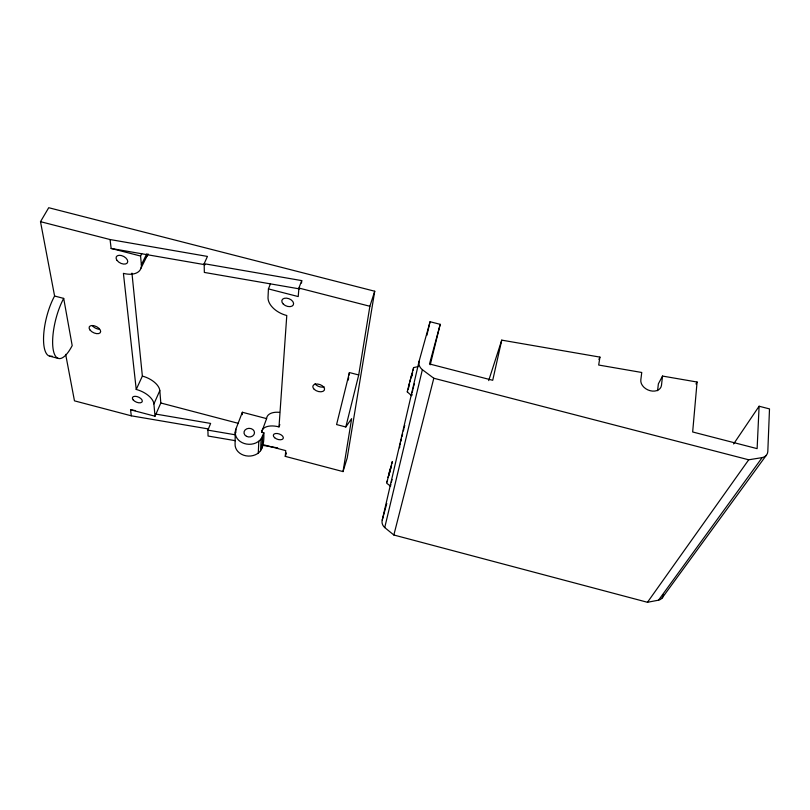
<?xml version="1.0" encoding="UTF-8"?>
<svg xmlns="http://www.w3.org/2000/svg" width="810" height="810" viewBox="0 0 810 810"><rect width="100%" height="100%" fill="white"/><g stroke="black" fill="none" stroke-linecap="round" stroke-linejoin="round"><path stroke-width="1.21" d="M235.234 432.105L235.082 444.022A13.78 11.461 1.3 0 0 241.512 454.278A13.78 11.461 1.3 0 0 255.352 454.785C263.949 451.231 263.999 440.64 263.858 432.824L261.61 432.236L266.601 418.618A17.273 9.487 19.3 0 1 279.541 412.351M235.821 432.722L235.872 429.138L242.352 412.26L266.601 418.618M242.301 414.679L242.352 412.26M258.289 453.053L258.815 441.237L261.134 438.919L263.858 432.824M430.231 364.814L440.205 324.334L430.069 321.732L419.094 361.27L382.229 520.121A8.718 7.553 14.4 0 0 384.73 527.573L393.852 535.005L647.463 602.286L658.55 600.169L762.149 457.609A11.36 8.292 29.7 0 0 767.819 451.403L769.5 408.908L759.102 406.235L757.127 448.639L692.661 431.973L697.076 382.026L662.519 376.063L658.378 383.839L657.588 390.683M260.577 450.745L261.134 438.919M270.439 283.865L268.424 288.907L268.029 297.341A20.574 12.96 21.6 0 0 286.781 315.515L279.005 426.9A17.425 9.396 19.3 0 0 261.61 432.236M262.055 448.021L262.632 436.175M52.103 356.106A37.098 12.606 -75.7 0 1 43.598 336.535A37.098 12.606 -75.7 0 1 54.594 296.025L40.5 221.677L48.721 207.714L374.726 291.236L347.217 457.903L343.025 471.592L285.272 456.374L285.738 450.623L263.26 444.7M299.781 288.947L204.343 272.433L204.15 263.706L301.725 280.604L298.91 288.046L298.222 296.571L268.424 288.907M301.522 283.054L301.725 280.604M662.519 376.063L661.497 385.216A10.803 7.999 24.2 0 1 650.187 390.714A10.803 7.999 24.2 0 1 640.821 379.91L641.753 372.478L598.691 365.037L599.926 357.109L501.744 340.139L488.683 380.599M390.552 486.172L386.633 483.165L392.344 461.487L392 463.269M348.28 380.052L348.654 377.551M349.039 375.05L349.414 372.549L358.719 374.969L345.809 426.981L336.585 424.561L349.414 372.549M390.41 486.486L390.815 484.471M343.025 471.592L351.631 418.628L345.809 426.981M358.719 374.969L369.876 306.271L374.726 291.236M411.976 394.561L411.541 395.604L407.278 391.898L407.754 389.488L413.606 367.578L418.031 366.647M411.541 395.604L411.713 394.642M390.825 467.37L390.217 469.962M411.946 374.352L411.52 376.225M413.171 370.15L413.606 367.578M501.744 340.139L492.713 380.295L429.513 363.963L440.205 324.334M409.435 383.322L408.949 385.58L409.354 384.426M426.9 335.259L430.069 321.732M412.138 392.739L412.796 390.005M384.73 527.573L422.364 369.694A10.763 8.434 13.5 0 1 419.094 361.27M412.189 374.271L412.634 372.428M388.759 474.7L388.122 477.525L388.334 476.948M390.987 467.431L391.564 465.112M413.07 388.891L413.626 386.653M391.341 482.274L392.04 479.449M409.759 381.986L411.844 374.301M411.44 377.227L411.956 375.192M390.319 470.083L390.764 468.322M413.859 385.712L414.345 383.839M393.852 535.005L433.806 378.25L422.364 369.694M388.648 474.599L389.387 471.744M389.539 472.594L389.893 471.238M389.59 472.878L390.076 471.015M389.185 473.921L388.557 476.179M389.802 470.701L390.805 467.218M382.229 520.121L386.775 503.486M409.04 386.289L409.546 384.466M408.149 389.448L408.797 387.2M387.079 481.95L387.555 480.33M285.272 456.374L286.446 452.982M407.663 391.048L407.278 391.898M279.005 426.9L279.825 424.612M235.406 440.691L208.059 436.033L207.917 430.14L210.62 423.427L155.935 414.102M208.251 428.925L131.291 415.813L130.562 409.779L155.014 416.208L160.815 402.995L159.813 390.623A17.476 9.224 23.6 0 0 142.368 376.093L131.949 273.102M155.014 416.208L153.9 403.937L159.813 390.623M598.924 359.367L599.926 357.109M204.15 263.706L207.441 256.426L110.059 239.537L40.5 221.677M153.9 403.937A17.638 9.133 23.4 0 0 136.232 389.448L142.368 376.093M141.021 268.11L148.068 253.925M136.232 389.448L123.414 273.365A21.04 12.433 27.7 0 0 141.365 264.728L146.802 253.803M141.365 264.728L140.576 256.031L141.72 253.753M695.962 383.96L697.076 382.026M733.617 443.961L759.102 406.235M647.463 602.286L748.713 459.796L762.149 457.609M661.993 598.175L766.209 455.412M258.815 441.237L255.828 442.989A14.003 11.563 1.5 0 1 240.286 441.551A14.003 11.563 1.5 0 1 235.872 429.138M130.562 409.779L135.402 410.599M207.917 430.14L235.528 434.838M261.519 445.135L277.678 447.889M110.059 239.537L111.142 248.457L205.122 264.738M298.91 288.046L369.876 306.271M111.142 248.457L140.576 256.031M433.806 378.25L748.713 459.796M54.594 296.025L63.696 298.394L72.191 345.607A37.118 12.312 -75.7 0 1 53.237 349.809A37.118 12.312 -75.7 0 1 63.696 298.394M49.562 356.137L58.421 358.455M160.815 402.995L238.454 423.377M131.291 415.813L74.469 400.849L65.661 354.365M147.653 254.937A20.817 12.525 28 0 1 146.428 256.74M99.154 329.235A6.217 3.392 26.2 0 1 92.441 325.782M324.091 386.856A6.075 3.564 18.8 0 1 314.999 383.727M663.522 594.621A9.153 7.412 34.6 0 1 658.55 600.169M399.654 447.667A37.604 0.689 -75.4 0 1 399.786 446.138M400.039 444.882A37.604 0.689 -75.4 0 1 400.393 443.293M400.828 441.379A37.604 0.689 -75.4 0 1 401.355 439.162M401.952 436.661A37.604 0.689 -75.4 0 1 402.631 433.897M403.37 430.9A37.604 0.689 -75.4 0 1 403.896 428.784M404.17 427.7A37.604 0.689 -75.4 0 1 404.727 425.473M274.63 437.714A5.224 2.815 19.2 0 0 283.115 438.645A5.224 2.815 19.2 0 0 277.243 433.502A5.224 2.815 19.2 0 0 274.63 437.714M117.075 260.455A6.308 3.726 27.7 0 0 127.18 263.088A6.308 3.726 27.7 0 0 121.47 255.555A6.308 3.726 27.7 0 0 117.075 260.455M90.153 330.186A6.237 3.382 26.1 0 0 100.146 332.819A6.237 3.382 26.1 0 0 94.324 325.802A6.237 3.382 26.1 0 0 90.153 330.186M314.229 389.337A6.095 3.554 18.8 0 0 324.243 390.319A6.095 3.554 18.8 0 0 317.591 384.041A6.095 3.554 18.8 0 0 314.229 389.337M283.308 304.115A6.166 3.888 21.6 0 0 293.321 304.904A6.166 3.888 21.6 0 0 286.467 298.141A6.166 3.888 21.6 0 0 283.308 304.115M246.463 436.317A5.255 4.333 1.5 0 0 254.492 432.864A5.255 4.333 1.5 0 0 246.777 428.814A5.255 4.333 1.5 0 0 246.463 436.317M133.204 399.938A5.285 2.734 23.4 0 0 141.801 402.216A5.285 2.734 23.4 0 0 137.032 396.576A5.285 2.734 23.4 0 0 133.204 399.938"/></g></svg>
